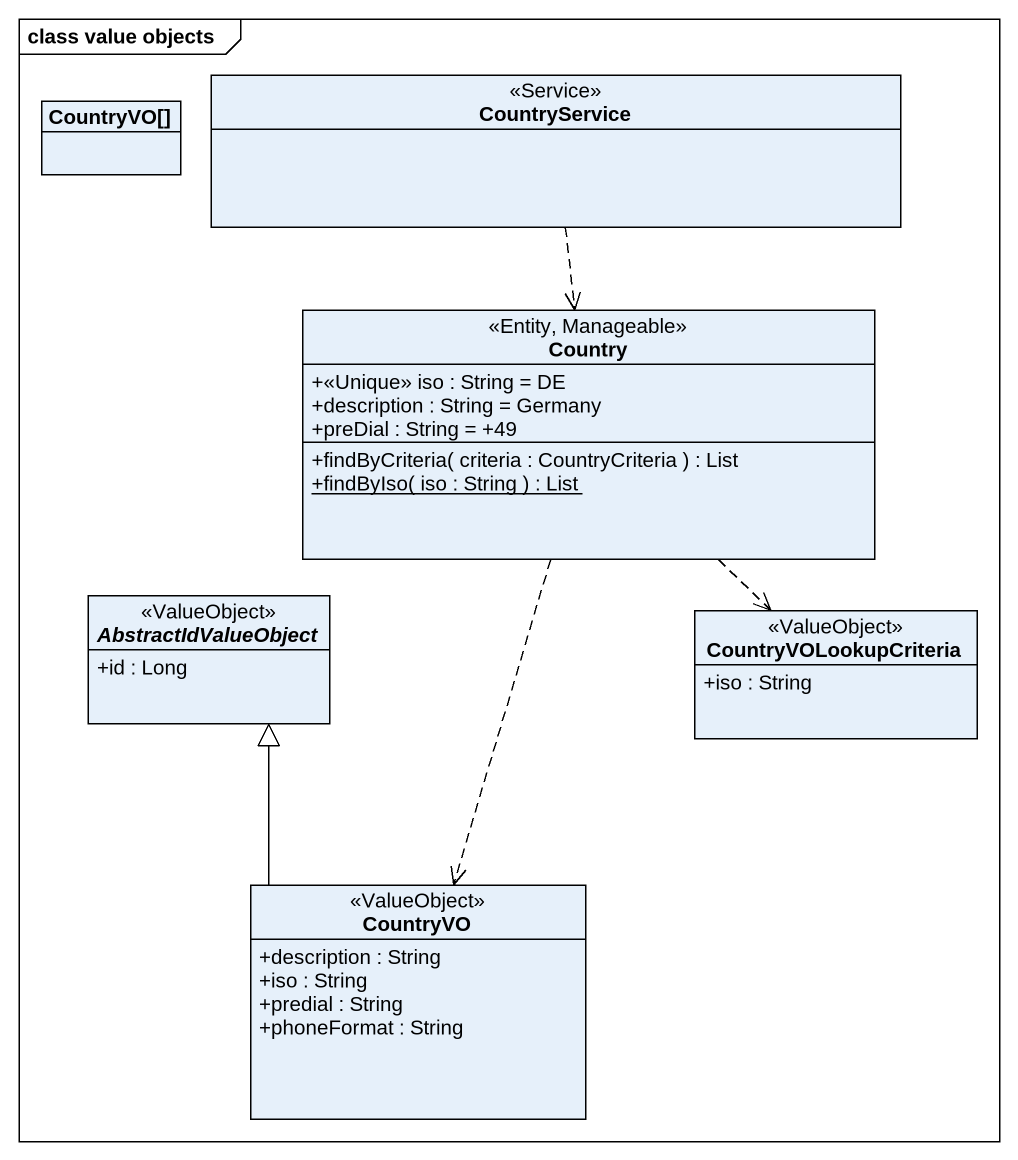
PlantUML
@startuml
mainframe class value objects
hide circle
hide empty members
skinparam classAttributeIconSize 0
class CountryService <<Service>>
class "CountryVO[]" as CountryVO
class Country <<Entity, Manageable>> {
  +<<Unique>> iso : String = DE
  +description : String = Germany
  +preDial : String = +49
  +findByCriteria( criteria : CountryCriteria ) : List
  {static} +findByIso( iso : String ) : List
}
abstract class AbstractIdValueObject <<ValueObject>> {
  +id : Long
}
class CountryVOLookupCriteria <<ValueObject>> {
  +iso : String
}
class "CountryVO" as CountryVO_2 <<ValueObject>> {
  +description : String
  +iso : String
  +predial : String
  +phoneFormat : String
}
CountryService ..> Country
Country ..> CountryVOLookupCriteria
Country ..> CountryVO_2
CountryVO_2 -up-|> AbstractIdValueObject
@enduml
